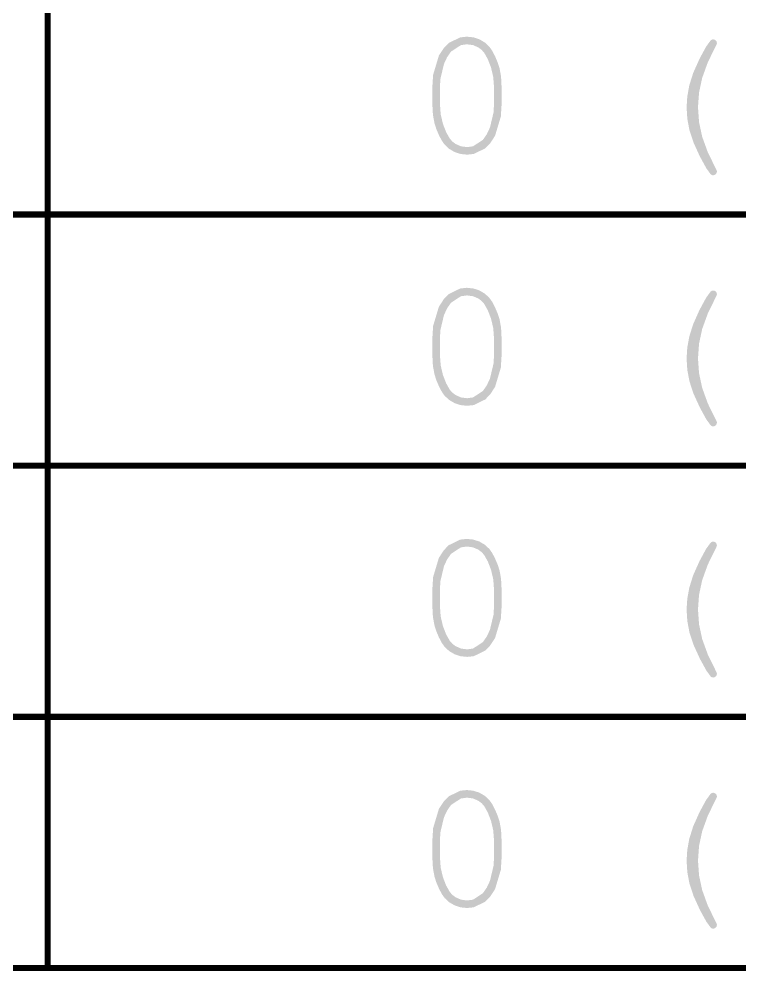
# Model space of a CAD drawing. Extents: x 0 to 8972, y -7 to 3200.
# Drawn here: x 4967 to 5431, y 2066 to 2678 of the extents above; entities that cross this region are included whole.
import ezdxf

# ---------------------------------------------------------------- set-up
doc = ezdxf.new("R2010")
doc.units = 0
doc.layers.add('DRILL_SYMBOLS', color=255, linetype='CONTINUOUS')

msp = doc.modelspace()

# ---------------------------------------------------------------- hatches: boundary and pattern name
at = {"layer": 'DRILL_SYMBOLS'}
for points in [[(5277.416496, 2634.625197), (5277.416496, 2622.629646), (5276.951535, 2615.22252), (5273.231772, 2602.852087), (5272.572126, 2633.990827), (5272.089134, 2640.615787), (5270.640157, 2646.764961), (5268.58563, 2652.077913), (5266.285984, 2656.194173), (5264.627953, 2658.068465), (5262.537402, 2659.654409), (5259.048307, 2661.168307), (5255.155512, 2661.672913), (5251.309567, 2661.153858), (5244.936929, 2657.001575), (5242.410197, 2653.368307), (5240.391732, 2649.042953), (5238.084882, 2639.354213), (5237.796535, 2633.990827), (5237.796535, 2623.321693), (5238.279528, 2616.689528), (5239.728504, 2610.51874), (5241.797441, 2605.184173), (5244.140315, 2601.060669), (5245.755118, 2599.229606), (5247.83126, 2597.658071), (5251.334803, 2596.100984), (5255.270827, 2595.581929), (5259.091535, 2596.102756), (5265.435354, 2600.269488), (5267.958465, 2603.915394), (5269.976929, 2608.253346), (5272.28378, 2617.956496), (5272.572126, 2623.321693), (5272.572126, 2633.990827), (5273.231772, 2602.852087), (5269.976929, 2597.88878), (5266.873543, 2594.760512), (5259.520472, 2591.185354), (5255.270827, 2590.738465), (5251.125748, 2591.16378), (5247.225748, 2592.439764), (5243.729409, 2594.479213), (5240.795394, 2597.196732), (5239.043661, 2599.676575), (5237.133307, 2603.309843), (5235.424803, 2607.346811), (5234.278583, 2611.037756), (5233.28378, 2616.415591), (5232.952165, 2622.629646), (5232.952165, 2634.625197), (5233.417126, 2642.057559), (5237.13689, 2654.456811), (5240.391732, 2659.42374), (5243.495118, 2662.552402), (5250.848189, 2666.127992), (5255.097835, 2666.574961), (5259.278976, 2666.149606), (5263.171772, 2664.873661), (5266.646457, 2662.833543), (5269.573268, 2660.115787), (5271.361063, 2657.592677), (5273.264213, 2653.945), (5274.965472, 2649.922441), (5276.147756, 2646.274764), (5277.099331, 2640.88252)], [(5396.391811, 2621.187874), (5396.824331, 2628.02189), (5398.121929, 2635.259606), (5400.645039, 2643.275866), (5404.754094, 2652.445551), (5408.992913, 2660.259961), (5411.905315, 2664.210433), (5412.626181, 2664.68622), (5413.404764, 2664.844803), (5414.363543, 2664.671811), (5415.16374, 2664.152756), (5415.70437, 2663.388622), (5415.884606, 2662.480315), (5415.783701, 2661.874764), (5415.480906, 2661.211535), (5410.045433, 2650.109882), (5406.426575, 2640.103937), (5404.393661, 2630.645906), (5403.716024, 2621.187874), (5404.393661, 2611.686575), (5406.426575, 2602.214094), (5410.045433, 2592.222835), (5415.480906, 2581.165079), (5415.783701, 2580.50185), (5415.884606, 2579.896299), (5415.70437, 2578.980787), (5415.16374, 2578.195039), (5414.363543, 2577.65437), (5413.404764, 2577.474134), (5412.626181, 2577.632717), (5411.905315, 2578.108504), (5409.093858, 2581.958071), (5404.927126, 2589.585039), (5400.83248, 2598.552205), (5398.237283, 2606.424094), (5396.853189, 2613.777126)], [(5277.416496, 2473.207874), (5277.416496, 2461.212323), (5276.951535, 2453.805197), (5273.231772, 2441.434764), (5272.572126, 2472.573504), (5272.089134, 2479.198465), (5270.640157, 2485.347638), (5268.58563, 2490.660591), (5266.285984, 2494.77685), (5264.627953, 2496.651142), (5262.537402, 2498.237087), (5259.048307, 2499.750984), (5255.155512, 2500.255591), (5251.309567, 2499.736535), (5244.936929, 2495.584252), (5242.410197, 2491.950984), (5240.391732, 2487.62563), (5238.084882, 2477.93689), (5237.796535, 2472.573504), (5237.796535, 2461.90437), (5238.279528, 2455.272205), (5239.728504, 2449.101417), (5241.797441, 2443.76685), (5244.140315, 2439.643346), (5245.755118, 2437.812283), (5247.83126, 2436.240748), (5251.334803, 2434.683661), (5255.270827, 2434.164606), (5259.091535, 2434.685433), (5265.435354, 2438.852165), (5267.958465, 2442.498071), (5269.976929, 2446.836024), (5272.28378, 2456.539173), (5272.572126, 2461.90437), (5272.572126, 2472.573504), (5273.231772, 2441.434764), (5269.976929, 2436.471457), (5266.873543, 2433.343189), (5259.520472, 2429.768031), (5255.270827, 2429.321142), (5251.125748, 2429.746457), (5247.225748, 2431.022441), (5243.729409, 2433.06189), (5240.795394, 2435.779409), (5239.043661, 2438.259252), (5237.133307, 2441.89252), (5235.424803, 2445.929488), (5234.278583, 2449.620433), (5233.28378, 2454.998268), (5232.952165, 2461.212323), (5232.952165, 2473.207874), (5233.417126, 2480.640236), (5237.13689, 2493.039488), (5240.391732, 2498.006417), (5243.495118, 2501.135079), (5250.848189, 2504.710669), (5255.097835, 2505.157638), (5259.278976, 2504.732283), (5263.171772, 2503.456339), (5266.646457, 2501.41622), (5269.573268, 2498.698465), (5271.361063, 2496.175354), (5273.264213, 2492.527677), (5274.965472, 2488.505118), (5276.147756, 2484.857441), (5277.099331, 2479.465197)], [(5396.391811, 2459.770551), (5396.824331, 2466.604567), (5398.121929, 2473.842283), (5400.645039, 2481.858543), (5404.754094, 2491.028228), (5408.992913, 2498.842638), (5411.905315, 2502.79311), (5412.626181, 2503.268898), (5413.404764, 2503.42748), (5414.363543, 2503.254488), (5415.16374, 2502.735433), (5415.70437, 2501.971299), (5415.884606, 2501.062992), (5415.783701, 2500.457441), (5415.480906, 2499.794213), (5410.045433, 2488.692559), (5406.426575, 2478.686614), (5404.393661, 2469.228583), (5403.716024, 2459.770551), (5404.393661, 2450.269252), (5406.426575, 2440.796772), (5410.045433, 2430.805512), (5415.480906, 2419.747756), (5415.783701, 2419.084528), (5415.884606, 2418.478976), (5415.70437, 2417.563465), (5415.16374, 2416.777717), (5414.363543, 2416.237047), (5413.404764, 2416.056811), (5412.626181, 2416.215394), (5411.905315, 2416.691181), (5409.093858, 2420.540748), (5404.927126, 2428.167717), (5400.83248, 2437.134882), (5398.237283, 2445.006772), (5396.853189, 2452.359803)], [(5277.416496, 2311.790551), (5277.416496, 2299.795), (5276.951535, 2292.387874), (5273.231772, 2280.017441), (5272.572126, 2311.156181), (5272.089134, 2317.781142), (5270.640157, 2323.930315), (5268.58563, 2329.243268), (5266.285984, 2333.359528), (5264.627953, 2335.233819), (5262.537402, 2336.819764), (5259.048307, 2338.333661), (5255.155512, 2338.838268), (5251.309567, 2338.319213), (5244.936929, 2334.166929), (5242.410197, 2330.533661), (5240.391732, 2326.208307), (5238.084882, 2316.519567), (5237.796535, 2311.156181), (5237.796535, 2300.487047), (5238.279528, 2293.854882), (5239.728504, 2287.684094), (5241.797441, 2282.349528), (5244.140315, 2278.226024), (5245.755118, 2276.394961), (5247.83126, 2274.823425), (5251.334803, 2273.266339), (5255.270827, 2272.747283), (5259.091535, 2273.26811), (5265.435354, 2277.434843), (5267.958465, 2281.080748), (5269.976929, 2285.418701), (5272.28378, 2295.12185), (5272.572126, 2300.487047), (5272.572126, 2311.156181), (5273.231772, 2280.017441), (5269.976929, 2275.054134), (5266.873543, 2271.925866), (5259.520472, 2268.350709), (5255.270827, 2267.903819), (5251.125748, 2268.329134), (5247.225748, 2269.605118), (5243.729409, 2271.644567), (5240.795394, 2274.362087), (5239.043661, 2276.841929), (5237.133307, 2280.475197), (5235.424803, 2284.512165), (5234.278583, 2288.20311), (5233.28378, 2293.580945), (5232.952165, 2299.795), (5232.952165, 2311.790551), (5233.417126, 2319.222913), (5237.13689, 2331.622165), (5240.391732, 2336.589094), (5243.495118, 2339.717756), (5250.848189, 2343.293346), (5255.097835, 2343.740315), (5259.278976, 2343.314961), (5263.171772, 2342.039016), (5266.646457, 2339.998898), (5269.573268, 2337.281142), (5271.361063, 2334.758031), (5273.264213, 2331.110354), (5274.965472, 2327.087795), (5276.147756, 2323.440118), (5277.099331, 2318.047874)], [(5396.391811, 2298.353228), (5396.824331, 2305.187244), (5398.121929, 2312.424961), (5400.645039, 2320.44122), (5404.754094, 2329.610906), (5408.992913, 2337.425315), (5411.905315, 2341.375787), (5412.626181, 2341.851575), (5413.404764, 2342.010157), (5414.363543, 2341.837165), (5415.16374, 2341.31811), (5415.70437, 2340.553976), (5415.884606, 2339.645669), (5415.783701, 2339.040118), (5415.480906, 2338.37689), (5410.045433, 2327.275236), (5406.426575, 2317.269291), (5404.393661, 2307.81126), (5403.716024, 2298.353228), (5404.393661, 2288.851929), (5406.426575, 2279.379449), (5410.045433, 2269.388189), (5415.480906, 2258.330433), (5415.783701, 2257.667205), (5415.884606, 2257.061654), (5415.70437, 2256.146142), (5415.16374, 2255.360394), (5414.363543, 2254.819724), (5413.404764, 2254.639488), (5412.626181, 2254.798071), (5411.905315, 2255.273858), (5409.093858, 2259.123425), (5404.927126, 2266.750394), (5400.83248, 2275.717559), (5398.237283, 2283.589449), (5396.853189, 2290.94248)], [(5277.416496, 2150.373228), (5277.416496, 2138.377677), (5276.951535, 2130.970551), (5273.231772, 2118.600118), (5272.572126, 2149.738858), (5272.089134, 2156.363819), (5270.640157, 2162.512992), (5268.58563, 2167.825945), (5266.285984, 2171.942205), (5264.627953, 2173.816496), (5262.537402, 2175.402441), (5259.048307, 2176.916339), (5255.155512, 2177.420945), (5251.309567, 2176.90189), (5244.936929, 2172.749606), (5242.410197, 2169.116339), (5240.391732, 2164.790984), (5238.084882, 2155.102244), (5237.796535, 2149.738858), (5237.796535, 2139.069724), (5238.279528, 2132.437559), (5239.728504, 2126.266772), (5241.797441, 2120.932205), (5244.140315, 2116.808701), (5245.755118, 2114.977638), (5247.83126, 2113.406102), (5251.334803, 2111.849016), (5255.270827, 2111.329961), (5259.091535, 2111.850787), (5265.435354, 2116.01752), (5267.958465, 2119.663425), (5269.976929, 2124.001378), (5272.28378, 2133.704528), (5272.572126, 2139.069724), (5272.572126, 2149.738858), (5273.231772, 2118.600118), (5269.976929, 2113.636811), (5266.873543, 2110.508543), (5259.520472, 2106.933386), (5255.270827, 2106.486496), (5251.125748, 2106.911811), (5247.225748, 2108.187795), (5243.729409, 2110.227244), (5240.795394, 2112.944764), (5239.043661, 2115.424606), (5237.133307, 2119.057874), (5235.424803, 2123.094843), (5234.278583, 2126.785787), (5233.28378, 2132.163622), (5232.952165, 2138.377677), (5232.952165, 2150.373228), (5233.417126, 2157.805591), (5237.13689, 2170.204843), (5240.391732, 2175.171772), (5243.495118, 2178.300433), (5250.848189, 2181.876024), (5255.097835, 2182.322992), (5259.278976, 2181.897638), (5263.171772, 2180.621693), (5266.646457, 2178.581575), (5269.573268, 2175.863819), (5271.361063, 2173.340709), (5273.264213, 2169.693031), (5274.965472, 2165.670472), (5276.147756, 2162.022795), (5277.099331, 2156.630551)], [(5396.391811, 2136.935906), (5396.824331, 2143.769921), (5398.121929, 2151.007638), (5400.645039, 2159.023898), (5404.754094, 2168.193583), (5408.992913, 2176.007992), (5411.905315, 2179.958465), (5412.626181, 2180.434252), (5413.404764, 2180.592835), (5414.363543, 2180.419843), (5415.16374, 2179.900787), (5415.70437, 2179.136654), (5415.884606, 2178.228346), (5415.783701, 2177.622795), (5415.480906, 2176.959567), (5410.045433, 2165.857913), (5406.426575, 2155.851969), (5404.393661, 2146.393937), (5403.716024, 2136.935906), (5404.393661, 2127.434606), (5406.426575, 2117.962126), (5410.045433, 2107.970866), (5415.480906, 2096.91311), (5415.783701, 2096.249882), (5415.884606, 2095.644331), (5415.70437, 2094.728819), (5415.16374, 2093.943071), (5414.363543, 2093.402402), (5413.404764, 2093.222165), (5412.626181, 2093.380748), (5411.905315, 2093.856535), (5409.093858, 2097.706102), (5404.927126, 2105.333071), (5400.83248, 2114.300236), (5398.237283, 2122.172126), (5396.853189, 2129.525157)]]:
    msp.add_hatch(color=7, dxfattribs=at).paths.add_polyline_path(points)

# ---------------------------------------------------------------- linework, layer by layer
at = {"layer": 'DRILL_SYMBOLS', "color": 7}
for points, const_width in [([(4985.545433, 2875.07874), (4985.545433, 2067.992126)], 3.937008), ([(5277.416496, 2634.625197), (5277.416496, 2622.629646), (5276.951535, 2615.22252), (5273.231772, 2602.852087), (5272.572126, 2633.990827), (5272.089134, 2640.615787), (5270.640157, 2646.764961), (5268.58563, 2652.077913), (5266.285984, 2656.194173), (5264.627953, 2658.068465), (5262.537402, 2659.654409), (5259.048307, 2661.168307), (5255.155512, 2661.672913), (5251.309567, 2661.153858), (5244.936929, 2657.001575), (5242.410197, 2653.368307), (5240.391732, 2649.042953), (5238.084882, 2639.354213), (5237.796535, 2633.990827), (5237.796535, 2623.321693), (5238.279528, 2616.689528), (5239.728504, 2610.51874), (5241.797441, 2605.184173), (5244.140315, 2601.060669), (5245.755118, 2599.229606), (5247.83126, 2597.658071), (5251.334803, 2596.100984), (5255.270827, 2595.581929), (5259.091535, 2596.102756), (5265.435354, 2600.269488), (5267.958465, 2603.915394), (5269.976929, 2608.253346), (5272.28378, 2617.956496), (5272.572126, 2623.321693), (5272.572126, 2633.990827), (5273.231772, 2602.852087), (5269.976929, 2597.88878), (5266.873543, 2594.760512), (5259.520472, 2591.185354), (5255.270827, 2590.738465), (5251.125748, 2591.16378), (5247.225748, 2592.439764), (5243.729409, 2594.479213), (5240.795394, 2597.196732), (5239.043661, 2599.676575), (5237.133307, 2603.309843), (5235.424803, 2607.346811), (5234.278583, 2611.037756), (5233.28378, 2616.415591), (5232.952165, 2622.629646), (5232.952165, 2634.625197), (5233.417126, 2642.057559), (5237.13689, 2654.456811), (5240.391732, 2659.42374), (5243.495118, 2662.552402), (5250.848189, 2666.127992), (5255.097835, 2666.574961), (5259.278976, 2666.149606), (5263.171772, 2664.873661), (5266.646457, 2662.833543), (5269.573268, 2660.115787), (5271.361063, 2657.592677), (5273.264213, 2653.945), (5274.965472, 2649.922441), (5276.147756, 2646.274764), (5277.099331, 2640.88252), (5277.416496, 2634.625197)], 0.000039), ([(5396.391811, 2621.187874), (5396.824331, 2628.02189), (5398.121929, 2635.259606), (5400.645039, 2643.275866), (5404.754094, 2652.445551), (5408.992913, 2660.259961), (5411.905315, 2664.210433), (5412.626181, 2664.68622), (5413.404764, 2664.844803), (5414.363543, 2664.671811), (5415.16374, 2664.152756), (5415.70437, 2663.388622), (5415.884606, 2662.480315), (5415.783701, 2661.874764), (5415.480906, 2661.211535), (5410.045433, 2650.109882), (5406.426575, 2640.103937), (5404.393661, 2630.645906), (5403.716024, 2621.187874), (5404.393661, 2611.686575), (5406.426575, 2602.214094), (5410.045433, 2592.222835), (5415.480906, 2581.165079), (5415.783701, 2580.50185), (5415.884606, 2579.896299), (5415.70437, 2578.980787), (5415.16374, 2578.195039), (5414.363543, 2577.65437), (5413.404764, 2577.474134), (5412.626181, 2577.632717), (5411.905315, 2578.108504), (5409.093858, 2581.958071), (5404.927126, 2589.585039), (5400.83248, 2598.552205), (5398.237283, 2606.424094), (5396.853189, 2613.777126), (5396.391811, 2621.187874)], 0.000039), ([(2804.212598, 2552.244094), (8969.797402, 2552.244094)], 3.937008), ([(5277.416496, 2473.207874), (5277.416496, 2461.212323), (5276.951535, 2453.805197), (5273.231772, 2441.434764), (5272.572126, 2472.573504), (5272.089134, 2479.198465), (5270.640157, 2485.347638), (5268.58563, 2490.660591), (5266.285984, 2494.77685), (5264.627953, 2496.651142), (5262.537402, 2498.237087), (5259.048307, 2499.750984), (5255.155512, 2500.255591), (5251.309567, 2499.736535), (5244.936929, 2495.584252), (5242.410197, 2491.950984), (5240.391732, 2487.62563), (5238.084882, 2477.93689), (5237.796535, 2472.573504), (5237.796535, 2461.90437), (5238.279528, 2455.272205), (5239.728504, 2449.101417), (5241.797441, 2443.76685), (5244.140315, 2439.643346), (5245.755118, 2437.812283), (5247.83126, 2436.240748), (5251.334803, 2434.683661), (5255.270827, 2434.164606), (5259.091535, 2434.685433), (5265.435354, 2438.852165), (5267.958465, 2442.498071), (5269.976929, 2446.836024), (5272.28378, 2456.539173), (5272.572126, 2461.90437), (5272.572126, 2472.573504), (5273.231772, 2441.434764), (5269.976929, 2436.471457), (5266.873543, 2433.343189), (5259.520472, 2429.768031), (5255.270827, 2429.321142), (5251.125748, 2429.746457), (5247.225748, 2431.022441), (5243.729409, 2433.06189), (5240.795394, 2435.779409), (5239.043661, 2438.259252), (5237.133307, 2441.89252), (5235.424803, 2445.929488), (5234.278583, 2449.620433), (5233.28378, 2454.998268), (5232.952165, 2461.212323), (5232.952165, 2473.207874), (5233.417126, 2480.640236), (5237.13689, 2493.039488), (5240.391732, 2498.006417), (5243.495118, 2501.135079), (5250.848189, 2504.710669), (5255.097835, 2505.157638), (5259.278976, 2504.732283), (5263.171772, 2503.456339), (5266.646457, 2501.41622), (5269.573268, 2498.698465), (5271.361063, 2496.175354), (5273.264213, 2492.527677), (5274.965472, 2488.505118), (5276.147756, 2484.857441), (5277.099331, 2479.465197), (5277.416496, 2473.207874)], 0.000039), ([(5396.391811, 2459.770551), (5396.824331, 2466.604567), (5398.121929, 2473.842283), (5400.645039, 2481.858543), (5404.754094, 2491.028228), (5408.992913, 2498.842638), (5411.905315, 2502.79311), (5412.626181, 2503.268898), (5413.404764, 2503.42748), (5414.363543, 2503.254488), (5415.16374, 2502.735433), (5415.70437, 2501.971299), (5415.884606, 2501.062992), (5415.783701, 2500.457441), (5415.480906, 2499.794213), (5410.045433, 2488.692559), (5406.426575, 2478.686614), (5404.393661, 2469.228583), (5403.716024, 2459.770551), (5404.393661, 2450.269252), (5406.426575, 2440.796772), (5410.045433, 2430.805512), (5415.480906, 2419.747756), (5415.783701, 2419.084528), (5415.884606, 2418.478976), (5415.70437, 2417.563465), (5415.16374, 2416.777717), (5414.363543, 2416.237047), (5413.404764, 2416.056811), (5412.626181, 2416.215394), (5411.905315, 2416.691181), (5409.093858, 2420.540748), (5404.927126, 2428.167717), (5400.83248, 2437.134882), (5398.237283, 2445.006772), (5396.853189, 2452.359803), (5396.391811, 2459.770551)], 0.000039), ([(2804.212598, 2390.826772), (8969.797402, 2390.826772)], 3.937008), ([(5277.416496, 2311.790551), (5277.416496, 2299.795), (5276.951535, 2292.387874), (5273.231772, 2280.017441), (5272.572126, 2311.156181), (5272.089134, 2317.781142), (5270.640157, 2323.930315), (5268.58563, 2329.243268), (5266.285984, 2333.359528), (5264.627953, 2335.233819), (5262.537402, 2336.819764), (5259.048307, 2338.333661), (5255.155512, 2338.838268), (5251.309567, 2338.319213), (5244.936929, 2334.166929), (5242.410197, 2330.533661), (5240.391732, 2326.208307), (5238.084882, 2316.519567), (5237.796535, 2311.156181), (5237.796535, 2300.487047), (5238.279528, 2293.854882), (5239.728504, 2287.684094), (5241.797441, 2282.349528), (5244.140315, 2278.226024), (5245.755118, 2276.394961), (5247.83126, 2274.823425), (5251.334803, 2273.266339), (5255.270827, 2272.747283), (5259.091535, 2273.26811), (5265.435354, 2277.434843), (5267.958465, 2281.080748), (5269.976929, 2285.418701), (5272.28378, 2295.12185), (5272.572126, 2300.487047), (5272.572126, 2311.156181), (5273.231772, 2280.017441), (5269.976929, 2275.054134), (5266.873543, 2271.925866), (5259.520472, 2268.350709), (5255.270827, 2267.903819), (5251.125748, 2268.329134), (5247.225748, 2269.605118), (5243.729409, 2271.644567), (5240.795394, 2274.362087), (5239.043661, 2276.841929), (5237.133307, 2280.475197), (5235.424803, 2284.512165), (5234.278583, 2288.20311), (5233.28378, 2293.580945), (5232.952165, 2299.795), (5232.952165, 2311.790551), (5233.417126, 2319.222913), (5237.13689, 2331.622165), (5240.391732, 2336.589094), (5243.495118, 2339.717756), (5250.848189, 2343.293346), (5255.097835, 2343.740315), (5259.278976, 2343.314961), (5263.171772, 2342.039016), (5266.646457, 2339.998898), (5269.573268, 2337.281142), (5271.361063, 2334.758031), (5273.264213, 2331.110354), (5274.965472, 2327.087795), (5276.147756, 2323.440118), (5277.099331, 2318.047874), (5277.416496, 2311.790551)], 0.000039), ([(5396.391811, 2298.353228), (5396.824331, 2305.187244), (5398.121929, 2312.424961), (5400.645039, 2320.44122), (5404.754094, 2329.610906), (5408.992913, 2337.425315), (5411.905315, 2341.375787), (5412.626181, 2341.851575), (5413.404764, 2342.010157), (5414.363543, 2341.837165), (5415.16374, 2341.31811), (5415.70437, 2340.553976), (5415.884606, 2339.645669), (5415.783701, 2339.040118), (5415.480906, 2338.37689), (5410.045433, 2327.275236), (5406.426575, 2317.269291), (5404.393661, 2307.81126), (5403.716024, 2298.353228), (5404.393661, 2288.851929), (5406.426575, 2279.379449), (5410.045433, 2269.388189), (5415.480906, 2258.330433), (5415.783701, 2257.667205), (5415.884606, 2257.061654), (5415.70437, 2256.146142), (5415.16374, 2255.360394), (5414.363543, 2254.819724), (5413.404764, 2254.639488), (5412.626181, 2254.798071), (5411.905315, 2255.273858), (5409.093858, 2259.123425), (5404.927126, 2266.750394), (5400.83248, 2275.717559), (5398.237283, 2283.589449), (5396.853189, 2290.94248), (5396.391811, 2298.353228)], 0.000039), ([(2804.212598, 2229.409449), (8969.797402, 2229.409449)], 3.937008), ([(5277.416496, 2150.373228), (5277.416496, 2138.377677), (5276.951535, 2130.970551), (5273.231772, 2118.600118), (5272.572126, 2149.738858), (5272.089134, 2156.363819), (5270.640157, 2162.512992), (5268.58563, 2167.825945), (5266.285984, 2171.942205), (5264.627953, 2173.816496), (5262.537402, 2175.402441), (5259.048307, 2176.916339), (5255.155512, 2177.420945), (5251.309567, 2176.90189), (5244.936929, 2172.749606), (5242.410197, 2169.116339), (5240.391732, 2164.790984), (5238.084882, 2155.102244), (5237.796535, 2149.738858), (5237.796535, 2139.069724), (5238.279528, 2132.437559), (5239.728504, 2126.266772), (5241.797441, 2120.932205), (5244.140315, 2116.808701), (5245.755118, 2114.977638), (5247.83126, 2113.406102), (5251.334803, 2111.849016), (5255.270827, 2111.329961), (5259.091535, 2111.850787), (5265.435354, 2116.01752), (5267.958465, 2119.663425), (5269.976929, 2124.001378), (5272.28378, 2133.704528), (5272.572126, 2139.069724), (5272.572126, 2149.738858), (5273.231772, 2118.600118), (5269.976929, 2113.636811), (5266.873543, 2110.508543), (5259.520472, 2106.933386), (5255.270827, 2106.486496), (5251.125748, 2106.911811), (5247.225748, 2108.187795), (5243.729409, 2110.227244), (5240.795394, 2112.944764), (5239.043661, 2115.424606), (5237.133307, 2119.057874), (5235.424803, 2123.094843), (5234.278583, 2126.785787), (5233.28378, 2132.163622), (5232.952165, 2138.377677), (5232.952165, 2150.373228), (5233.417126, 2157.805591), (5237.13689, 2170.204843), (5240.391732, 2175.171772), (5243.495118, 2178.300433), (5250.848189, 2181.876024), (5255.097835, 2182.322992), (5259.278976, 2181.897638), (5263.171772, 2180.621693), (5266.646457, 2178.581575), (5269.573268, 2175.863819), (5271.361063, 2173.340709), (5273.264213, 2169.693031), (5274.965472, 2165.670472), (5276.147756, 2162.022795), (5277.099331, 2156.630551), (5277.416496, 2150.373228)], 0.000039), ([(5396.391811, 2136.935906), (5396.824331, 2143.769921), (5398.121929, 2151.007638), (5400.645039, 2159.023898), (5404.754094, 2168.193583), (5408.992913, 2176.007992), (5411.905315, 2179.958465), (5412.626181, 2180.434252), (5413.404764, 2180.592835), (5414.363543, 2180.419843), (5415.16374, 2179.900787), (5415.70437, 2179.136654), (5415.884606, 2178.228346), (5415.783701, 2177.622795), (5415.480906, 2176.959567), (5410.045433, 2165.857913), (5406.426575, 2155.851969), (5404.393661, 2146.393937), (5403.716024, 2136.935906), (5404.393661, 2127.434606), (5406.426575, 2117.962126), (5410.045433, 2107.970866), (5415.480906, 2096.91311), (5415.783701, 2096.249882), (5415.884606, 2095.644331), (5415.70437, 2094.728819), (5415.16374, 2093.943071), (5414.363543, 2093.402402), (5413.404764, 2093.222165), (5412.626181, 2093.380748), (5411.905315, 2093.856535), (5409.093858, 2097.706102), (5404.927126, 2105.333071), (5400.83248, 2114.300236), (5398.237283, 2122.172126), (5396.853189, 2129.525157), (5396.391811, 2136.935906)], 0.000039), ([(2804.212598, 2067.992126), (8969.797402, 2067.992126)], 3.937008)]:
    msp.add_lwpolyline(points, dxfattribs=dict(at, const_width=const_width))

doc.saveas('drawing.dxf')
